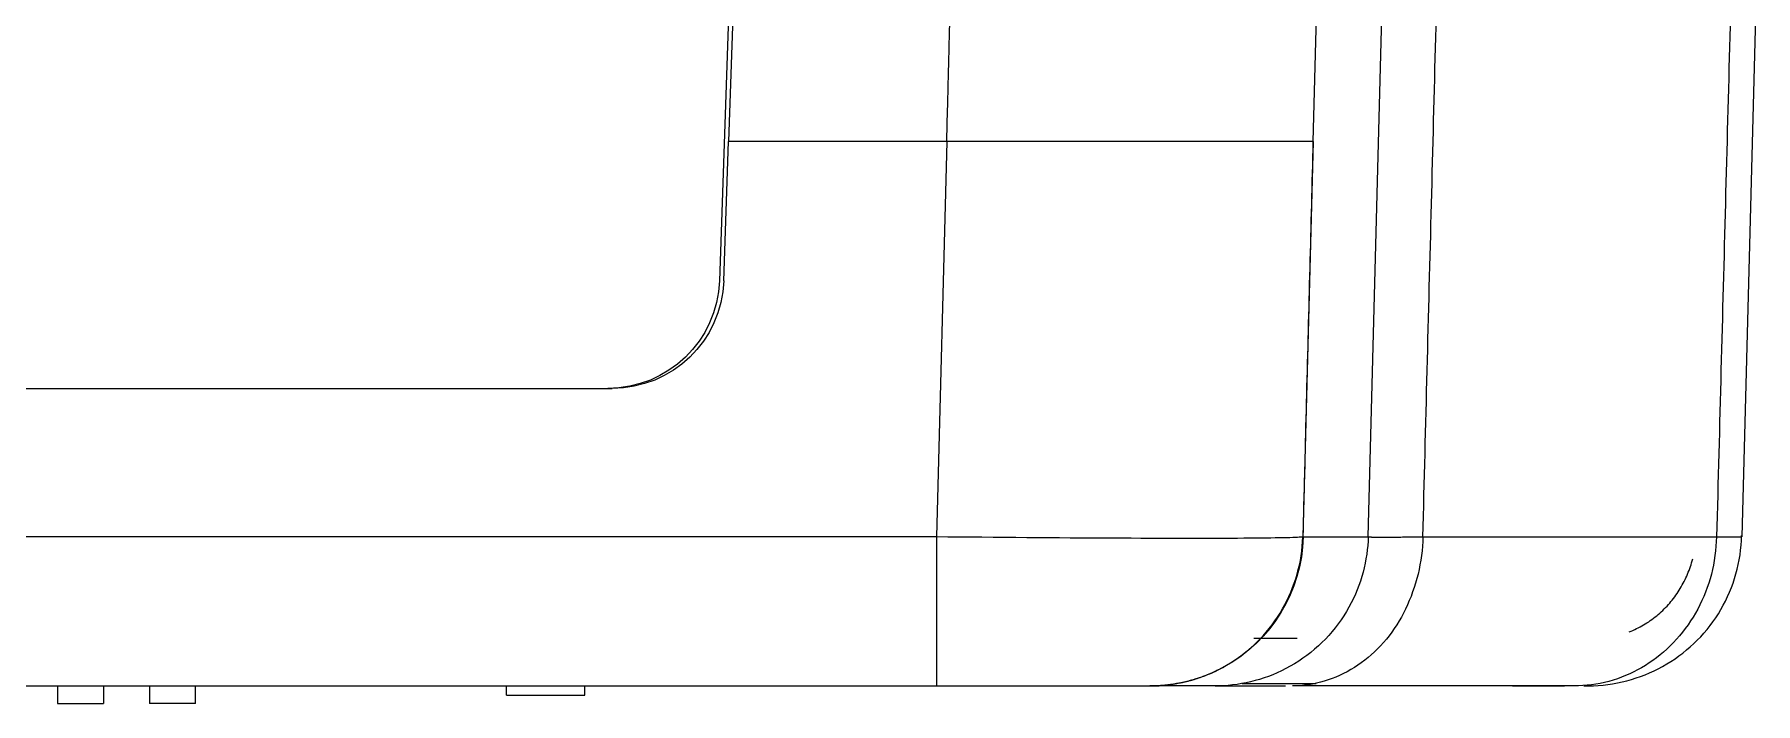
# Model space of a CAD drawing. Header units: inches. Extents: x 0 to 40, y 35.9 to 64.1.
# Drawn here: x 8.031 to 10.547, y 38.533 to 39.511 of the extents above; entities that cross this region are included whole.
import ezdxf

# ---------------------------------------------------------------- set-up
doc = ezdxf.new("R2010")
doc.units = ezdxf.units.IN
doc.header["$MEASUREMENT"] = 0
doc.layers.add('1', color=7, linetype='Continuous')
doc.layers.add('2', color=7, linetype='Continuous')

# ---------------------------------------------------------------- blocks, each defined once
blk = doc.blocks.new('block 47')
at = {"layer": '1', "color": 163, "lineweight": 18, "true_color": 0x667fcc}
blk.add_lwpolyline([(8.2666, 38.5329), (8.1993, 38.5329)], dxfattribs=at)
blk = doc.blocks.new('block 48')
at = {"layer": '1', "color": 163, "lineweight": 18, "true_color": 0x667fcc}
blk.add_lwpolyline([(8.0646, 38.5586), (8.0646, 38.5329)], dxfattribs=at)
blk = doc.blocks.new('block 59')
at = {"layer": '1', "color": 163, "lineweight": 18, "true_color": 0x667fcc}
blk.add_lwpolyline([(8.2666, 38.5329), (8.2666, 38.5586)], dxfattribs=at)
blk = doc.blocks.new('block 61')
at = {"layer": '1', "color": 163, "lineweight": 18, "true_color": 0x667fcc}
blk.add_lwpolyline([(8.0646, 38.5329), (8.1319, 38.5329)], dxfattribs=at)
blk = doc.blocks.new('block 62')
at = {"layer": '1', "color": 163, "lineweight": 18, "true_color": 0x667fcc}
blk.add_lwpolyline([(8.1319, 38.5586), (8.1319, 38.5329)], dxfattribs=at)
blk = doc.blocks.new('block 66')
at = {"layer": '1', "color": 163, "lineweight": 18, "true_color": 0x667fcc}
blk.add_lwpolyline([(8.1993, 38.5586), (8.1993, 38.5329)], dxfattribs=at)
blk = doc.blocks.new('block 70')
at = {"layer": '1', "color": 43, "lineweight": 18, "true_color": 0xccb266}
blk.add_lwpolyline([(9.5679, 38.5586), (9.5679, 38.5586)], dxfattribs=at)
blk = doc.blocks.new('block 72')
at = {"layer": '1', "color": 43, "lineweight": 18, "true_color": 0xccb266}
blk.add_lwpolyline([(9.3645, 39.3544), (9.3496, 38.7765)], dxfattribs=at)
blk = doc.blocks.new('block 75')
at = {"layer": '1', "color": 43, "lineweight": 18, "true_color": 0xccb266}
blk.add_lwpolyline([(10.2033, 38.5586), (10.2675, 38.5586)], dxfattribs=at)
blk = doc.blocks.new('block 78')
at = {"layer": '1', "color": 43, "lineweight": 18, "true_color": 0xccb266}
blk.add_lwpolyline([(8.7209, 38.5451), (8.7209, 38.5586)], dxfattribs=at)
blk = doc.blocks.new('block 79')
at = {"layer": '1', "color": 43, "lineweight": 18, "true_color": 0xccb266}
blk.add_lwpolyline([(8.8353, 38.5451), (8.8353, 38.5586)], dxfattribs=at)
blk = doc.blocks.new('block 80')
at = {"layer": '1', "color": 43, "lineweight": 18, "true_color": 0xccb266}
blk.add_lwpolyline([(9.3496, 38.7765), (6.3085, 38.7765)], dxfattribs=at)
blk = doc.blocks.new('block 81')
at = {"layer": '1', "color": 43, "lineweight": 18, "true_color": 0xccb266}
blk.add_lwpolyline([(9.9006, 39.3544), (9.8997, 39.3544)], dxfattribs=at)
blk = doc.blocks.new('block 82')
at = {"layer": '1', "color": 43, "lineweight": 18, "true_color": 0xccb266}
blk.add_lwpolyline([(9.8855, 38.7765), (9.9006, 39.3544)], dxfattribs=at)
blk = doc.blocks.new('block 83')
at = {"layer": '1', "color": 43, "lineweight": 18, "true_color": 0xccb266}
blk.add_lwpolyline([(6.7826, 38.9934), (8.8755, 38.9934)], dxfattribs=at)
blk = doc.blocks.new('block 84')
at = {"layer": '1', "color": 43, "lineweight": 18, "true_color": 0xccb266}
blk.add_lwpolyline([(6.3085, 38.5586), (9.3497, 38.5586)], dxfattribs=at)
blk = doc.blocks.new('block 86')
at = {"layer": '1', "color": 43, "lineweight": 18, "true_color": 0xccb266}
blk.add_lwpolyline([(9.0385, 39.1508), (9.0456, 39.3544)], dxfattribs=at)
blk = doc.blocks.new('block 87')
at = {"layer": '1', "color": 43, "lineweight": 18, "true_color": 0xccb266}
blk.add_lwpolyline([(9.7883, 38.5586), (9.8598, 38.5586)], dxfattribs=at)
blk = doc.blocks.new('block 88')
at = {"layer": '1', "color": 43, "lineweight": 18, "true_color": 0xccb266}
blk.add_lwpolyline([(9.7568, 38.5586), (9.7883, 38.5586)], dxfattribs=at)
blk = doc.blocks.new('block 89')
at = {"layer": '1', "color": 43, "lineweight": 18, "true_color": 0xccb266}
blk.add_lwpolyline([(10.1912, 38.5586), (10.2033, 38.5586)], dxfattribs=at)
blk = doc.blocks.new('block 90')
at = {"layer": '1', "color": 43, "lineweight": 18, "true_color": 0xccb266}
blk.add_lwpolyline([(9.8997, 39.3544), (9.3645, 39.3544)], dxfattribs=at)
blk = doc.blocks.new('block 96')
at = {"layer": '1', "color": 43, "lineweight": 18, "true_color": 0xccb266}
blk.add_lwpolyline([(8.7209, 38.5451), (8.8353, 38.5451)], dxfattribs=at)
blk = doc.blocks.new('block 97')
at = {"layer": '1', "color": 43, "lineweight": 18, "true_color": 0xccb266}
blk.add_lwpolyline([(9.6623, 38.5586), (9.6612, 38.5586)], dxfattribs=at)
blk = doc.blocks.new('block 98')
at = {"layer": '1', "color": 43, "lineweight": 18, "true_color": 0xccb266}
blk.add_lwpolyline([(9.3645, 39.3544), (9.0456, 39.3544)], dxfattribs=at)
blk = doc.blocks.new('block 492')
at = {"layer": '1', "color": 43, "lineweight": 18, "true_color": 0xccb266}
blk.add_open_spline([(9.0385, 39.1508), (9.0354, 39.063), (8.9634, 38.9934), (8.8755, 38.9934)], degree=3, dxfattribs=at)
blk = doc.blocks.new('block 552')
at = {"layer": '1', "color": 43, "lineweight": 18, "true_color": 0xccb266}
blk.add_open_spline([(9.8849, 38.7765), (9.8851, 38.7765), (9.8853, 38.7765), (9.8855, 38.7765)], degree=3, dxfattribs=at)
blk = doc.blocks.new('block 554')
at = {"layer": '1', "color": 43, "lineweight": 18, "true_color": 0xccb266}
blk.add_open_spline([(9.8855, 38.7765), (9.8834, 38.6971), (9.8394, 38.6248), (9.7698, 38.5864)], degree=3, dxfattribs=at)
blk = doc.blocks.new('block 615')
at = {"layer": '1', "color": 43, "lineweight": 18, "true_color": 0xccb266}
blk.add_lwpolyline([(9.8134, 38.6283), (9.8143, 38.6283), (9.8152, 38.6283), (9.8162, 38.6283), (9.8172, 38.6283), (9.8181, 38.6283), (9.8191, 38.6283), (9.8201, 38.6283), (9.8211, 38.6283), (9.8222, 38.6283), (9.8232, 38.6283), (9.8243, 38.6283), (9.8253, 38.6283), (9.8264, 38.6283), (9.8275, 38.6283), (9.8287, 38.6283), (9.8298, 38.6283), (9.8309, 38.6283), (9.8321, 38.6283), (9.8333, 38.6283), (9.8344, 38.6283), (9.8356, 38.6283), (9.8369, 38.6283), (9.8381, 38.6283), (9.8393, 38.6283), (9.8406, 38.6283), (9.8419, 38.6283), (9.8432, 38.6283), (9.8445, 38.6283), (9.8458, 38.6283), (9.8471, 38.6283), (9.8484, 38.6283), (9.8498, 38.6283), (9.8512, 38.6283), (9.8526, 38.6283), (9.854, 38.6283), (9.8554, 38.6283), (9.8568, 38.6283), (9.8582, 38.6283), (9.8597, 38.6283), (9.8612, 38.6283), (9.8627, 38.6283), (9.8642, 38.6283), (9.8657, 38.6283), (9.8672, 38.6283), (9.8688, 38.6283), (9.8703, 38.6283), (9.8719, 38.6283), (9.8735, 38.6283), (9.8751, 38.6283), (9.8767, 38.6283)], dxfattribs=at)
blk = doc.blocks.new('block 616')
at = {"layer": '1', "color": 43, "lineweight": 18, "true_color": 0xccb266}
blk.add_lwpolyline([(10.3619, 38.6375), (10.3646, 38.6387), (10.3673, 38.6398), (10.37, 38.6411), (10.3726, 38.6424), (10.3752, 38.6437), (10.3778, 38.645), (10.3804, 38.6465), (10.3829, 38.6479), (10.3854, 38.6495), (10.3879, 38.651), (10.3904, 38.6526), (10.3928, 38.6543), (10.3952, 38.656), (10.3976, 38.6577), (10.3999, 38.6595), (10.4022, 38.6613), (10.4044, 38.6632), (10.4067, 38.6651), (10.4088, 38.6671), (10.411, 38.6691), (10.4131, 38.6712), (10.4152, 38.6732), (10.4172, 38.6754), (10.4192, 38.6775), (10.4211, 38.6797), (10.423, 38.6819), (10.4249, 38.6842), (10.4267, 38.6866), (10.4284, 38.6889), (10.4302, 38.6912), (10.4318, 38.6937), (10.4335, 38.6961), (10.4351, 38.6986), (10.4366, 38.7011), (10.4381, 38.7036), (10.4395, 38.7062), (10.4409, 38.7087), (10.4423, 38.7113), (10.4436, 38.714), (10.4449, 38.7166), (10.4461, 38.7193), (10.4472, 38.722), (10.4483, 38.7247), (10.4494, 38.7275), (10.4504, 38.7302), (10.4514, 38.733), (10.4523, 38.7358), (10.4531, 38.7386), (10.4539, 38.7414), (10.4547, 38.7442)], dxfattribs=at)
blk = doc.blocks.new('block 617')
at = {"layer": '1', "color": 43, "lineweight": 18, "true_color": 0xccb266}
blk.add_lwpolyline([(9.8997, 39.3544), (9.8994, 39.3429), (9.8992, 39.3313), (9.8988, 39.3197), (9.8986, 39.3082), (9.8983, 39.2966), (9.898, 39.2851), (9.8977, 39.2735), (9.8974, 39.262), (9.8971, 39.2504), (9.8968, 39.2388), (9.8965, 39.2273), (9.8962, 39.2157), (9.8959, 39.2042), (9.8956, 39.1926), (9.8953, 39.181), (9.895, 39.1695), (9.8947, 39.1579), (9.8944, 39.1464), (9.8941, 39.1348), (9.8938, 39.1233), (9.8935, 39.1117), (9.8932, 39.1001), (9.8929, 39.0886), (9.8926, 39.077), (9.8923, 39.0655), (9.892, 39.0539), (9.8917, 39.0424), (9.8914, 39.0308), (9.8911, 39.0192), (9.8908, 39.0077), (9.8905, 38.9961), (9.8902, 38.9846), (9.8899, 38.973), (9.8896, 38.9614), (9.8894, 38.9499), (9.889, 38.9383), (9.8888, 38.9268), (9.8885, 38.9152), (9.8882, 38.9037), (9.8879, 38.8921), (9.8876, 38.8806), (9.8873, 38.869), (9.887, 38.8574), (9.8867, 38.8459), (9.8864, 38.8343), (9.8861, 38.8227), (9.8858, 38.8112), (9.8855, 38.7996), (9.8852, 38.7881), (9.8849, 38.7765)], dxfattribs=at)
blk = doc.blocks.new('block 621')
at = {"layer": '1', "color": 43, "lineweight": 18, "true_color": 0xccb266}
blk.add_open_spline([(9.3496, 38.7765), (9.3496, 38.7765), (9.3496, 38.7696), (9.3496, 38.7696), (9.3496, 38.7696), (9.3496, 38.7627), (9.3496, 38.7627), (9.3496, 38.7627), (9.3496, 38.7558), (9.3496, 38.7558), (9.3496, 38.7558), (9.3496, 38.749), (9.3496, 38.749), (9.3496, 38.749), (9.3496, 38.7422), (9.3496, 38.7422), (9.3496, 38.7422), (9.3496, 38.7354), (9.3496, 38.7354), (9.3496, 38.7354), (9.3496, 38.7287), (9.3496, 38.7287), (9.3496, 38.7287), (9.3496, 38.722), (9.3496, 38.722), (9.3496, 38.722), (9.3496, 38.7154), (9.3496, 38.7154), (9.3496, 38.7154), (9.3496, 38.7089), (9.3496, 38.7089), (9.3496, 38.7089), (9.3496, 38.7024), (9.3496, 38.7024), (9.3496, 38.7024), (9.3496, 38.6959), (9.3496, 38.6959), (9.3496, 38.6959), (9.3496, 38.6896), (9.3496, 38.6896), (9.3496, 38.6896), (9.3496, 38.6834), (9.3496, 38.6834), (9.3496, 38.6834), (9.3496, 38.6772), (9.3496, 38.6772), (9.3496, 38.6772), (9.3496, 38.6712), (9.3496, 38.6712), (9.3496, 38.6712), (9.3496, 38.6652), (9.3496, 38.6652), (9.3496, 38.6652), (9.3496, 38.6594), (9.3496, 38.6594), (9.3496, 38.6594), (9.3496, 38.6536), (9.3496, 38.6536), (9.3496, 38.6536), (9.3496, 38.648), (9.3496, 38.648), (9.3496, 38.648), (9.3496, 38.6426), (9.3496, 38.6426), (9.3496, 38.6426), (9.3496, 38.6372), (9.3496, 38.6372), (9.3496, 38.6372), (9.3496, 38.632), (9.3496, 38.632), (9.3496, 38.632), (9.3496, 38.627), (9.3496, 38.627), (9.3496, 38.627), (9.3496, 38.6221), (9.3496, 38.6221), (9.3496, 38.6221), (9.3496, 38.6173), (9.3496, 38.6173), (9.3496, 38.6173), (9.3496, 38.6128), (9.3496, 38.6128), (9.3496, 38.6128), (9.3496, 38.6083), (9.3496, 38.6083), (9.3496, 38.6083), (9.3496, 38.6041), (9.3496, 38.6041), (9.3496, 38.6041), (9.3496, 38.6), (9.3496, 38.6), (9.3496, 38.6), (9.3496, 38.5961), (9.3496, 38.5961), (9.3496, 38.5961), (9.3496, 38.5924), (9.3496, 38.5924), (9.3496, 38.5924), (9.3496, 38.5889), (9.3496, 38.5889), (9.3496, 38.5889), (9.3496, 38.5855), (9.3496, 38.5855), (9.3496, 38.5855), (9.3496, 38.5823), (9.3496, 38.5823), (9.3496, 38.5823), (9.3496, 38.5794), (9.3496, 38.5794), (9.3496, 38.5794), (9.3496, 38.5766), (9.3496, 38.5766), (9.3496, 38.5766), (9.3496, 38.574), (9.3496, 38.574), (9.3496, 38.574), (9.3496, 38.5716), (9.3496, 38.5716), (9.3496, 38.5716), (9.3496, 38.5694), (9.3496, 38.5694), (9.3496, 38.5694), (9.3496, 38.5673), (9.3496, 38.5673), (9.3496, 38.5673), (9.3497, 38.5655), (9.3497, 38.5655), (9.3497, 38.5655), (9.3497, 38.5639), (9.3497, 38.5639), (9.3497, 38.5639), (9.3497, 38.5625), (9.3497, 38.5625), (9.3497, 38.5625), (9.3497, 38.5613), (9.3497, 38.5613), (9.3497, 38.5613), (9.3497, 38.5603), (9.3497, 38.5603), (9.3497, 38.5603), (9.3497, 38.5596), (9.3497, 38.5596), (9.3497, 38.5596), (9.3497, 38.559), (9.3497, 38.559), (9.3497, 38.559), (9.3497, 38.5587), (9.3497, 38.5587)], degree=3, knots=[0, 0, 0, 0, 1, 1, 1, 2, 2, 2, 3, 3, 3, 4, 4, 4, 5, 5, 5, 6, 6, 6, 7, 7, 7, 8, 8, 8, 9, 9, 9, 10, 10, 10, 11, 11, 11, 12, 12, 12, 13, 13, 13, 14, 14, 14, 15, 15, 15, 16, 16, 16, 17, 17, 17, 18, 18, 18, 19, 19, 19, 20, 20, 20, 21, 21, 21, 22, 22, 22, 23, 23, 23, 24, 24, 24, 25, 25, 25, 26, 26, 26, 27, 27, 27, 28, 28, 28, 29, 29, 29, 30, 30, 30, 31, 31, 31, 32, 32, 32, 33, 33, 33, 34, 34, 34, 35, 35, 35, 36, 36, 36, 37, 37, 37, 38, 38, 38, 39, 39, 39, 40, 40, 40, 41, 41, 41, 42, 42, 42, 43, 43, 43, 44, 44, 44, 45, 45, 45, 46, 46, 46, 47, 47, 47, 48, 48, 48, 49, 49, 49, 49], dxfattribs=at)
blk = doc.blocks.new('block 624')
at = {"layer": '1', "color": 43, "lineweight": 18, "true_color": 0xccb266}
blk.add_lwpolyline([(9.6612, 38.5586), (9.6681, 38.5587), (9.675, 38.559), (9.6819, 38.5596), (9.6888, 38.5603), (9.6956, 38.5613), (9.7024, 38.5625), (9.7092, 38.5639), (9.7159, 38.5655), (9.7226, 38.5673), (9.7292, 38.5694), (9.7357, 38.5716), (9.7422, 38.574), (9.7486, 38.5766), (9.7549, 38.5794), (9.7611, 38.5823), (9.7673, 38.5855), (9.7733, 38.5889), (9.7793, 38.5924), (9.7851, 38.5961), (9.7908, 38.6), (9.7964, 38.6041), (9.8018, 38.6083), (9.8072, 38.6128), (9.8123, 38.6173), (9.8174, 38.6221), (9.8222, 38.627), (9.8269, 38.632), (9.8315, 38.6372), (9.8359, 38.6426), (9.8401, 38.648), (9.8441, 38.6536), (9.848, 38.6594), (9.8517, 38.6652), (9.8552, 38.6712), (9.8585, 38.6772), (9.8617, 38.6834), (9.8646, 38.6896), (9.8674, 38.6959), (9.87, 38.7024), (9.8724, 38.7089), (9.8745, 38.7154), (9.8765, 38.722), (9.8783, 38.7287), (9.8799, 38.7354), (9.8813, 38.7422), (9.8824, 38.749), (9.8834, 38.7558), (9.8841, 38.7627), (9.8846, 38.7696), (9.8849, 38.7765)], dxfattribs=at)
blk = doc.blocks.new('block 625')
at = {"layer": '1', "color": 43, "lineweight": 18, "true_color": 0xccb266}
blk.add_lwpolyline([(9.3497, 38.5586), (9.3593, 38.5586), (9.369, 38.5586), (9.3786, 38.5586), (9.3882, 38.5586), (9.3978, 38.5586), (9.4073, 38.5586), (9.4168, 38.5586), (9.4262, 38.5586), (9.4355, 38.5586), (9.4447, 38.5586), (9.4539, 38.5586), (9.4629, 38.5586), (9.4719, 38.5586), (9.4807, 38.5586), (9.4894, 38.5586), (9.498, 38.5586), (9.5065, 38.5586), (9.5148, 38.5586), (9.5229, 38.5586), (9.5309, 38.5586), (9.5386, 38.5586), (9.5463, 38.5586), (9.5537, 38.5586), (9.5609, 38.5586), (9.5679, 38.5586), (9.5747, 38.5586), (9.5813, 38.5586), (9.5876, 38.5586), (9.5937, 38.5586), (9.5996, 38.5586), (9.6052, 38.5586), (9.6105, 38.5586), (9.6157, 38.5586), (9.6205, 38.5586), (9.6252, 38.5586), (9.6295, 38.5586), (9.6336, 38.5586), (9.6374, 38.5586), (9.641, 38.5586), (9.6443, 38.5586), (9.6473, 38.5586), (9.65, 38.5586), (9.6524, 38.5586), (9.6546, 38.5586), (9.6564, 38.5586), (9.658, 38.5586), (9.6593, 38.5586), (9.6602, 38.5586), (9.6609, 38.5586), (9.6612, 38.5586)], dxfattribs=at)
blk = doc.blocks.new('block 626')
at = {"layer": '1', "color": 43, "lineweight": 18, "true_color": 0xccb266}
blk.add_lwpolyline([(9.8849, 38.7765), (9.884, 38.7763), (9.8829, 38.7762), (9.8815, 38.776), (9.8796, 38.7759), (9.877, 38.7757), (9.8739, 38.7756), (9.8702, 38.7754), (9.866, 38.7753), (9.8614, 38.7752), (9.8563, 38.7751), (9.8508, 38.775), (9.8447, 38.7749), (9.8381, 38.7748), (9.8311, 38.7747), (9.8237, 38.7746), (9.8157, 38.7745), (9.8074, 38.7744), (9.7986, 38.7744), (9.7893, 38.7743), (9.7796, 38.7743), (9.7696, 38.7742), (9.7591, 38.7742), (9.7483, 38.7742), (9.737, 38.7742), (9.7254, 38.7742), (9.7134, 38.7742), (9.701, 38.7742), (9.6883, 38.7742), (9.6753, 38.7742), (9.6619, 38.7743), (9.6482, 38.7743), (9.6342, 38.7744), (9.62, 38.7744), (9.6055, 38.7745), (9.5907, 38.7746), (9.5757, 38.7747), (9.5604, 38.7748), (9.545, 38.7748), (9.5293, 38.7749), (9.5135, 38.7751), (9.4975, 38.7752), (9.4814, 38.7753), (9.4652, 38.7754), (9.4488, 38.7755), (9.4324, 38.7757), (9.4159, 38.7759), (9.3993, 38.776), (9.3828, 38.7762), (9.3662, 38.7763), (9.3496, 38.7765)], dxfattribs=at)
blk = doc.blocks.new('block 627')
at = {"layer": '1', "color": 43, "lineweight": 18, "true_color": 0xccb266}
blk.add_lwpolyline([(9.7698, 38.5864), (9.7677, 38.5853), (9.7656, 38.5841), (9.7635, 38.5831), (9.7614, 38.582), (9.7593, 38.581), (9.7571, 38.5799), (9.755, 38.579), (9.7528, 38.578), (9.7507, 38.577), (9.7485, 38.5761), (9.7463, 38.5753), (9.7442, 38.5744), (9.742, 38.5735), (9.7398, 38.5727), (9.7376, 38.5719), (9.7354, 38.5712), (9.7332, 38.5704), (9.731, 38.5697), (9.7288, 38.569), (9.7266, 38.5683), (9.7245, 38.5677), (9.7222, 38.567), (9.72, 38.5664), (9.7178, 38.5658), (9.7157, 38.5653), (9.7134, 38.5647), (9.7113, 38.5643), (9.7091, 38.5637), (9.7069, 38.5633), (9.7047, 38.5628), (9.7025, 38.5624), (9.7003, 38.562), (9.6982, 38.5616), (9.696, 38.5613), (9.6938, 38.561), (9.6917, 38.5606), (9.6895, 38.5604), (9.6874, 38.5601), (9.6852, 38.5599), (9.6831, 38.5596), (9.681, 38.5594), (9.6789, 38.5592), (9.6768, 38.5591), (9.6747, 38.559), (9.6726, 38.5589), (9.6705, 38.5587), (9.6684, 38.5587), (9.6664, 38.5586), (9.6644, 38.5586), (9.6623, 38.5586)], dxfattribs=at)
blk = doc.blocks.new('block 806')
at = {"layer": '2', "color": 80, "lineweight": 18, "true_color": 0x3fff00}
blk.add_lwpolyline([(9.8997, 39.3544), (9.3645, 39.3544)], dxfattribs=at)
blk = doc.blocks.new('block 807')
at = {"layer": '2', "color": 80, "lineweight": 18, "true_color": 0x3fff00}
blk.add_lwpolyline([(9.8855, 38.7765), (9.9006, 39.3544)], dxfattribs=at)
blk = doc.blocks.new('block 809')
at = {"layer": '2', "color": 80, "lineweight": 18, "true_color": 0x3fff00}
blk.add_lwpolyline([(9.9044, 39.5369), (9.8997, 39.3544)], dxfattribs=at)
blk = doc.blocks.new('block 810')
at = {"layer": '2', "color": 80, "lineweight": 18, "true_color": 0x3fff00}
blk.add_lwpolyline([(9.052, 39.5369), (9.0456, 39.3544)], dxfattribs=at)
blk = doc.blocks.new('block 811')
at = {"layer": '2', "color": 80, "lineweight": 18, "true_color": 0x3fff00}
blk.add_lwpolyline([(9.7568, 38.5586), (9.6623, 38.5586)], dxfattribs=at)
blk = doc.blocks.new('block 813')
at = {"layer": '2', "color": 80, "lineweight": 18, "true_color": 0x3fff00}
blk.add_lwpolyline([(9.9804, 38.7765), (10.0003, 39.5369)], dxfattribs=at)
blk = doc.blocks.new('block 814')
at = {"layer": '2', "color": 80, "lineweight": 18, "true_color": 0x3fff00}
blk.add_lwpolyline([(9.8997, 39.3544), (9.9006, 39.3544)], dxfattribs=at)
blk = doc.blocks.new('block 816')
at = {"layer": '2', "color": 80, "lineweight": 18, "true_color": 0x3fff00}
blk.add_lwpolyline([(9.3645, 39.3544), (9.0456, 39.3544)], dxfattribs=at)
blk = doc.blocks.new('block 817')
at = {"layer": '2', "color": 80, "lineweight": 18, "true_color": 0x3fff00}
blk.add_lwpolyline([(10.5466, 39.5369), (10.5267, 38.7765)], dxfattribs=at)
blk = doc.blocks.new('block 827')
at = {"layer": '2', "color": 7, "lineweight": 18, "true_color": 0xffffff}
blk.add_lwpolyline([(9.0456, 39.5369), (9.0321, 39.1508)], dxfattribs=at)
blk = doc.blocks.new('block 1092')
at = {"layer": '2', "color": 7, "lineweight": 18, "true_color": 0xffffff}
blk.add_open_spline([(9.0321, 39.1508), (9.029, 39.063), (8.957, 38.9934), (8.8691, 38.9934)], degree=3, dxfattribs=at)
blk = doc.blocks.new('block 1137')
at = {"layer": '2', "color": 80, "lineweight": 18, "true_color": 0x3fff00}
blk.add_open_spline([(9.8855, 38.7765), (9.8834, 38.6971), (9.8394, 38.6248), (9.7698, 38.5864)], degree=3, dxfattribs=at)
blk = doc.blocks.new('block 1263')
at = {"layer": '2', "color": 80, "lineweight": 18, "true_color": 0x3fff00}
blk.add_lwpolyline([(9.7964, 38.5622), (9.7966, 38.5622), (9.7969, 38.5622), (9.7973, 38.5622), (9.7977, 38.5621), (9.7983, 38.5621), (9.7989, 38.5621), (9.7996, 38.5621), (9.8003, 38.5621), (9.8012, 38.5621), (9.8021, 38.5621), (9.8031, 38.5621), (9.8042, 38.5621), (9.8053, 38.5621), (9.8066, 38.5621), (9.8079, 38.5621), (9.8093, 38.5621), (9.8108, 38.5621), (9.8124, 38.5621), (9.814, 38.5621), (9.8157, 38.5621), (9.8175, 38.5621), (9.8194, 38.5621), (9.8214, 38.5621), (9.8234, 38.5621), (9.8256, 38.5621), (9.8277, 38.5621), (9.83, 38.5621), (9.8324, 38.5621), (9.8348, 38.5621), (9.8373, 38.5621), (9.84, 38.5621), (9.8426, 38.5621), (9.8454, 38.5621), (9.8482, 38.5621), (9.8511, 38.5621), (9.8541, 38.5621), (9.8572, 38.5621), (9.8604, 38.5621), (9.8636, 38.5621), (9.867, 38.5621), (9.8704, 38.5621), (9.8738, 38.5621), (9.8774, 38.5621), (9.881, 38.5621), (9.8847, 38.5621), (9.8885, 38.5621), (9.8924, 38.5621), (9.8964, 38.5621), (9.9004, 38.5621), (9.9045, 38.5621)], dxfattribs=at)
blk = doc.blocks.new('block 1266')
at = {"layer": '2', "color": 80, "lineweight": 18, "true_color": 0x3fff00}
blk.add_lwpolyline([(10.2956, 38.5586), (10.3027, 38.5586), (10.3098, 38.5589), (10.3168, 38.5593), (10.3238, 38.5599), (10.3308, 38.5608), (10.3377, 38.5618), (10.3446, 38.5631), (10.3515, 38.5646), (10.3584, 38.5663), (10.3652, 38.5682), (10.3719, 38.5703), (10.3786, 38.5726), (10.3852, 38.5751), (10.3917, 38.5779), (10.3982, 38.5808), (10.4045, 38.5839), (10.4108, 38.5873), (10.417, 38.5908), (10.423, 38.5945), (10.4289, 38.5984), (10.4347, 38.6025), (10.4404, 38.6068), (10.4459, 38.6112), (10.4512, 38.6158), (10.4565, 38.6206), (10.4615, 38.6255), (10.4664, 38.6306), (10.4712, 38.6359), (10.4757, 38.6413), (10.4802, 38.6468), (10.4844, 38.6525), (10.4884, 38.6583), (10.4923, 38.6642), (10.4959, 38.6703), (10.4994, 38.6765), (10.5027, 38.6828), (10.5058, 38.6892), (10.5087, 38.6957), (10.5113, 38.7023), (10.5138, 38.709), (10.516, 38.7157), (10.518, 38.7225), (10.5198, 38.7294), (10.5214, 38.7362), (10.5228, 38.7431), (10.5239, 38.7501), (10.5248, 38.7572), (10.5255, 38.7642), (10.526, 38.7714), (10.5262, 38.7786)], dxfattribs=at)
blk = doc.blocks.new('block 1307')
at = {"layer": '2', "color": 80, "lineweight": 18, "true_color": 0x3fff00}
blk.add_lwpolyline([(9.7698, 38.5864), (9.7688, 38.5858), (9.7678, 38.5853), (9.7667, 38.5847), (9.7657, 38.5842), (9.7646, 38.5836), (9.7635, 38.5831), (9.7625, 38.5825), (9.7614, 38.582), (9.7604, 38.5815), (9.7593, 38.581), (9.7583, 38.5805), (9.7572, 38.5799), (9.7561, 38.5795), (9.755, 38.5789), (9.754, 38.5785), (9.7529, 38.578), (9.7518, 38.5775), (9.7508, 38.577), (9.7497, 38.5766), (9.7486, 38.5761), (9.7475, 38.5757), (9.7464, 38.5752), (9.7453, 38.5748), (9.7443, 38.5743), (9.7432, 38.5739), (9.7421, 38.5735), (9.741, 38.5731), (9.7399, 38.5727), (9.7388, 38.5723), (9.7377, 38.5718), (9.7366, 38.5715), (9.7355, 38.5711), (9.7344, 38.5707), (9.7333, 38.5703), (9.7322, 38.5699), (9.7311, 38.5696), (9.73, 38.5692), (9.7289, 38.5689), (9.7278, 38.5685), (9.7267, 38.5682), (9.7256, 38.5678), (9.7245, 38.5675), (9.7234, 38.5672), (9.7223, 38.5669), (9.7212, 38.5666), (9.7201, 38.5663), (9.719, 38.566), (9.7179, 38.5657), (9.7168, 38.5654), (9.7157, 38.5651)], dxfattribs=at)
blk = doc.blocks.new('block 1308')
at = {"layer": '2', "color": 80, "lineweight": 18, "true_color": 0x3fff00}
blk.add_open_spline([(10.4897, 38.7765), (10.4897, 38.7765), (10.4911, 38.7765), (10.4911, 38.7765), (10.4911, 38.7765), (10.4924, 38.7765), (10.4924, 38.7765), (10.4924, 38.7765), (10.4938, 38.7765), (10.4938, 38.7765), (10.4938, 38.7765), (10.4951, 38.7765), (10.4951, 38.7765), (10.4951, 38.7765), (10.4964, 38.7765), (10.4964, 38.7765), (10.4964, 38.7765), (10.4978, 38.7765), (10.4978, 38.7765), (10.4978, 38.7765), (10.4991, 38.7765), (10.4991, 38.7765), (10.4991, 38.7765), (10.5004, 38.7765), (10.5004, 38.7765), (10.5004, 38.7765), (10.5016, 38.7765), (10.5016, 38.7765), (10.5016, 38.7765), (10.5029, 38.7764), (10.5029, 38.7764), (10.5029, 38.7764), (10.504, 38.7764), (10.504, 38.7764), (10.504, 38.7764), (10.5052, 38.7764), (10.5052, 38.7764), (10.5052, 38.7764), (10.5064, 38.7764), (10.5064, 38.7764), (10.5064, 38.7764), (10.5075, 38.7764), (10.5075, 38.7764), (10.5075, 38.7764), (10.5085, 38.7764), (10.5085, 38.7764), (10.5085, 38.7764), (10.5095, 38.7764), (10.5095, 38.7764), (10.5095, 38.7764), (10.5105, 38.7764), (10.5105, 38.7764), (10.5105, 38.7764), (10.5115, 38.7764), (10.5115, 38.7764), (10.5115, 38.7764), (10.5124, 38.7764), (10.5124, 38.7764), (10.5124, 38.7764), (10.5133, 38.7764), (10.5133, 38.7764), (10.5133, 38.7764), (10.5142, 38.7764), (10.5142, 38.7764), (10.5142, 38.7764), (10.515, 38.7764), (10.515, 38.7764), (10.515, 38.7764), (10.5158, 38.7764), (10.5158, 38.7764), (10.5158, 38.7764), (10.5166, 38.7764), (10.5166, 38.7764), (10.5166, 38.7764), (10.5174, 38.7764), (10.5174, 38.7764), (10.5174, 38.7764), (10.5181, 38.7764), (10.5181, 38.7764), (10.5181, 38.7764), (10.5188, 38.7764), (10.5188, 38.7764), (10.5188, 38.7764), (10.5195, 38.7764), (10.5195, 38.7764), (10.5195, 38.7764), (10.5202, 38.7764), (10.5202, 38.7764), (10.5202, 38.7764), (10.5208, 38.7764), (10.5208, 38.7764), (10.5208, 38.7764), (10.5214, 38.7764), (10.5214, 38.7764), (10.5214, 38.7764), (10.5219, 38.7764), (10.5219, 38.7764), (10.5219, 38.7764), (10.5225, 38.7764), (10.5225, 38.7764), (10.5225, 38.7764), (10.523, 38.7764), (10.523, 38.7764), (10.523, 38.7764), (10.5234, 38.7764), (10.5234, 38.7764), (10.5234, 38.7764), (10.5238, 38.7764), (10.5238, 38.7764), (10.5238, 38.7764), (10.5242, 38.7764), (10.5242, 38.7764), (10.5242, 38.7764), (10.5246, 38.7764), (10.5246, 38.7764), (10.5246, 38.7764), (10.5249, 38.7764), (10.5249, 38.7764), (10.5249, 38.7764), (10.5251, 38.7764), (10.5251, 38.7764), (10.5251, 38.7764), (10.5254, 38.7765), (10.5254, 38.7765), (10.5254, 38.7765), (10.5256, 38.7765), (10.5256, 38.7765), (10.5256, 38.7765), (10.5258, 38.7765), (10.5258, 38.7765), (10.526, 38.7765), (10.5261, 38.7765), (10.5261, 38.7765), (10.5263, 38.7765), (10.5264, 38.7765), (10.5264, 38.7765), (10.5265, 38.7765), (10.5266, 38.7765), (10.5266, 38.7765)], degree=3, knots=[0, 0, 0, 0, 1, 1, 1, 2, 2, 2, 3, 3, 3, 4, 4, 4, 5, 5, 5, 6, 6, 6, 7, 7, 7, 8, 8, 8, 9, 9, 9, 10, 10, 10, 11, 11, 11, 12, 12, 12, 13, 13, 13, 14, 14, 14, 15, 15, 15, 16, 16, 16, 17, 17, 17, 18, 18, 18, 19, 19, 19, 20, 20, 20, 21, 21, 21, 22, 22, 22, 23, 23, 23, 24, 24, 24, 25, 25, 25, 26, 26, 26, 27, 27, 27, 28, 28, 28, 29, 29, 29, 30, 30, 30, 31, 31, 31, 32, 32, 32, 33, 33, 33, 34, 34, 34, 35, 35, 35, 36, 36, 36, 37, 37, 37, 38, 38, 38, 39, 39, 39, 40, 40, 40, 41, 41, 41, 42, 42, 42, 43, 43, 43, 44, 44, 44, 45, 45, 45, 46, 46, 46, 46], dxfattribs=at)
blk = doc.blocks.new('block 1310')
at = {"layer": '2', "color": 80, "lineweight": 18, "true_color": 0x3fff00}
blk.add_lwpolyline([(9.7157, 38.5651), (9.7145, 38.5648), (9.7134, 38.5646), (9.7123, 38.5643), (9.7112, 38.5641), (9.7101, 38.5638), (9.709, 38.5636), (9.7079, 38.5634), (9.7068, 38.5631), (9.7057, 38.5629), (9.7046, 38.5627), (9.7035, 38.5625), (9.7024, 38.5623), (9.7013, 38.5621), (9.7002, 38.5618), (9.6991, 38.5617), (9.698, 38.5615), (9.6969, 38.5613), (9.6959, 38.5612), (9.6948, 38.561), (9.6937, 38.5608), (9.6926, 38.5607), (9.6915, 38.5605), (9.6905, 38.5604), (9.6894, 38.5603), (9.6883, 38.5601), (9.6872, 38.56), (9.6862, 38.5599), (9.6851, 38.5598), (9.6841, 38.5596), (9.683, 38.5595), (9.6819, 38.5595), (9.6809, 38.5594), (9.6798, 38.5593), (9.6788, 38.5592), (9.6777, 38.5591), (9.6767, 38.5591), (9.6757, 38.559), (9.6746, 38.5589), (9.6736, 38.5589), (9.6725, 38.5588), (9.6715, 38.5588), (9.6705, 38.5587), (9.6694, 38.5587), (9.6684, 38.5587), (9.6674, 38.5586), (9.6664, 38.5586), (9.6654, 38.5586), (9.6643, 38.5586), (9.6633, 38.5586), (9.6623, 38.5586)], dxfattribs=at)
blk = doc.blocks.new('block 1311')
at = {"layer": '2', "color": 80, "lineweight": 18, "true_color": 0x3fff00}
blk.add_lwpolyline([(9.9804, 38.7765), (9.9807, 38.7765), (9.981, 38.7765), (9.9813, 38.7764), (9.9817, 38.7764), (9.982, 38.7764), (9.9824, 38.7764), (9.9829, 38.7764), (9.9834, 38.7764), (9.984, 38.7764), (9.9846, 38.7764), (9.9853, 38.7763), (9.9861, 38.7763), (9.987, 38.7763), (9.9879, 38.7763), (9.9889, 38.7763), (9.9899, 38.7763), (9.9911, 38.7763), (9.9923, 38.7763), (9.9935, 38.7763), (9.9948, 38.7763), (9.9962, 38.7763), (9.9976, 38.7763), (9.9991, 38.7763), (10.0006, 38.7763), (10.0022, 38.7763), (10.0039, 38.7763), (10.0056, 38.7763), (10.0073, 38.7763), (10.0091, 38.7763), (10.011, 38.7763), (10.0129, 38.7763), (10.0149, 38.7763), (10.0169, 38.7763), (10.019, 38.7763), (10.0212, 38.7763), (10.0234, 38.7763), (10.0257, 38.7763), (10.028, 38.7763), (10.0305, 38.7764), (10.0329, 38.7764), (10.0355, 38.7764), (10.0381, 38.7764), (10.0408, 38.7764), (10.0435, 38.7764), (10.0462, 38.7764), (10.049, 38.7765), (10.0519, 38.7765), (10.0547, 38.7765), (10.0575, 38.7765), (10.0604, 38.7765)], dxfattribs=at)
blk = doc.blocks.new('block 1312')
at = {"layer": '2', "color": 80, "lineweight": 18, "true_color": 0x3fff00}
blk.add_lwpolyline([(9.3645, 39.3544), (9.3646, 39.3581), (9.3647, 39.3617), (9.3648, 39.3654), (9.3649, 39.369), (9.365, 39.3727), (9.365, 39.3763), (9.3651, 39.38), (9.3652, 39.3836), (9.3653, 39.3873), (9.3654, 39.3909), (9.3655, 39.3946), (9.3656, 39.3982), (9.3657, 39.4019), (9.3658, 39.4055), (9.3659, 39.4092), (9.366, 39.4128), (9.3661, 39.4165), (9.3662, 39.4201), (9.3663, 39.4238), (9.3664, 39.4274), (9.3665, 39.4311), (9.3665, 39.4347), (9.3666, 39.4384), (9.3667, 39.442), (9.3668, 39.4457), (9.3669, 39.4493), (9.367, 39.453), (9.3671, 39.4566), (9.3672, 39.4603), (9.3673, 39.4639), (9.3674, 39.4676), (9.3675, 39.4712), (9.3676, 39.4749), (9.3677, 39.4785), (9.3678, 39.4822), (9.3679, 39.4858), (9.368, 39.4895), (9.368, 39.4931), (9.3681, 39.4968), (9.3682, 39.5004), (9.3683, 39.5041), (9.3684, 39.5077), (9.3685, 39.5114), (9.3686, 39.515), (9.3687, 39.5187), (9.3688, 39.5223), (9.3689, 39.526), (9.369, 39.5296), (9.3691, 39.5333), (9.3692, 39.5369)], dxfattribs=at)
blk = doc.blocks.new('block 1313')
at = {"layer": '2', "color": 80, "lineweight": 18, "true_color": 0x3fff00}
blk.add_lwpolyline([(10.0604, 38.7765), (10.0608, 38.7917), (10.0612, 38.8069), (10.0616, 38.8222), (10.062, 38.8374), (10.0624, 38.8525), (10.0628, 38.8678), (10.0632, 38.883), (10.0635, 38.8982), (10.0639, 38.9134), (10.0643, 38.9286), (10.0647, 38.9438), (10.0651, 38.959), (10.0655, 38.9742), (10.0659, 38.9894), (10.0663, 39.0046), (10.0667, 39.0198), (10.0671, 39.0351), (10.0675, 39.0503), (10.0678, 39.0655), (10.0682, 39.0807), (10.0686, 39.0959), (10.069, 39.1111), (10.0694, 39.1263), (10.0698, 39.1415), (10.0702, 39.1567), (10.0706, 39.1719), (10.071, 39.1871), (10.0714, 39.2023), (10.0718, 39.2176), (10.0722, 39.2327), (10.0725, 39.248), (10.0729, 39.2632), (10.0733, 39.2784), (10.0737, 39.2936), (10.0741, 39.3088), (10.0745, 39.324), (10.0749, 39.3392), (10.0753, 39.3544), (10.0757, 39.3696), (10.0761, 39.3848), (10.0765, 39.4), (10.0769, 39.4153), (10.0772, 39.4305), (10.0776, 39.4457), (10.078, 39.4609), (10.0784, 39.4761), (10.0788, 39.4913), (10.0792, 39.5065), (10.0796, 39.5217), (10.08, 39.5369)], dxfattribs=at)
blk = doc.blocks.new('block 1315')
at = {"layer": '2', "color": 80, "lineweight": 18, "true_color": 0x3fff00}
blk.add_lwpolyline([(10.5097, 39.538), (10.5093, 39.5228), (10.509, 39.5075), (10.5085, 39.4923), (10.5081, 39.477), (10.5077, 39.4618), (10.5074, 39.4466), (10.5069, 39.4314), (10.5065, 39.4161), (10.5061, 39.4009), (10.5057, 39.3857), (10.5053, 39.3704), (10.5049, 39.3552), (10.5045, 39.34), (10.5041, 39.3248), (10.5037, 39.3095), (10.5033, 39.2943), (10.5029, 39.2791), (10.5025, 39.2639), (10.5021, 39.2486), (10.5017, 39.2334), (10.5013, 39.2182), (10.5009, 39.2029), (10.5005, 39.1877), (10.5001, 39.1725), (10.4997, 39.1572), (10.4993, 39.142), (10.4989, 39.1268), (10.4985, 39.1115), (10.4981, 39.0963), (10.4977, 39.0811), (10.4973, 39.0659), (10.4969, 39.0506), (10.4965, 39.0354), (10.4961, 39.0202), (10.4957, 39.005), (10.4953, 38.9897), (10.4949, 38.9745), (10.4945, 38.9593), (10.4941, 38.944), (10.4937, 38.9288), (10.4933, 38.9136), (10.4929, 38.8984), (10.4925, 38.8831), (10.4921, 38.8679), (10.4917, 38.8527), (10.4913, 38.8374), (10.4909, 38.8222), (10.4905, 38.807), (10.4901, 38.7917), (10.4897, 38.7765)], dxfattribs=at)
blk = doc.blocks.new('block 1316')
at = {"layer": '2', "color": 80, "lineweight": 18, "true_color": 0x3fff00}
blk.add_lwpolyline([(9.9804, 38.7765), (9.9802, 38.7703), (9.9797, 38.764), (9.9791, 38.7576), (9.9783, 38.7511), (9.9772, 38.7446), (9.976, 38.738), (9.9746, 38.7315), (9.973, 38.7249), (9.9711, 38.7184), (9.9691, 38.7118), (9.9669, 38.7054), (9.9644, 38.699), (9.9617, 38.6926), (9.9588, 38.6863), (9.9557, 38.6799), (9.9523, 38.6737), (9.9487, 38.6675), (9.9449, 38.6613), (9.9408, 38.6553), (9.9366, 38.6494), (9.9322, 38.6436), (9.9276, 38.638), (9.9229, 38.6325), (9.918, 38.6272), (9.9129, 38.6221), (9.9076, 38.6171), (9.9022, 38.6124), (9.8966, 38.6077), (9.8909, 38.6033), (9.8849, 38.5991), (9.8789, 38.595), (9.8728, 38.5911), (9.8666, 38.5875), (9.8603, 38.584), (9.8539, 38.5808), (9.8475, 38.5778), (9.8411, 38.5751), (9.8347, 38.5726), (9.8282, 38.5703), (9.8217, 38.5682), (9.8151, 38.5664), (9.8085, 38.5647), (9.8019, 38.5633), (9.7953, 38.562), (9.7888, 38.561), (9.7822, 38.5601), (9.7757, 38.5594), (9.7693, 38.559), (9.763, 38.5587), (9.7567, 38.5586)], dxfattribs=at)
blk = doc.blocks.new('block 1317')
at = {"layer": '2', "color": 80, "lineweight": 18, "true_color": 0x3fff00}
blk.add_lwpolyline([(10.4897, 38.7765), (10.4892, 38.7697), (10.4886, 38.7628), (10.488, 38.7559), (10.4872, 38.7491), (10.4863, 38.7422), (10.4851, 38.7354), (10.4838, 38.7287), (10.4822, 38.722), (10.4803, 38.7154), (10.4783, 38.7088), (10.4761, 38.7023), (10.4736, 38.6959), (10.471, 38.6896), (10.4682, 38.6833), (10.4652, 38.6772), (10.4621, 38.6711), (10.4588, 38.6651), (10.4553, 38.6593), (10.4517, 38.6536), (10.4479, 38.648), (10.4439, 38.6425), (10.4398, 38.6372), (10.4356, 38.6319), (10.4312, 38.6269), (10.4267, 38.622), (10.422, 38.6172), (10.4171, 38.6126), (10.4122, 38.6082), (10.4071, 38.6039), (10.4019, 38.5999), (10.3966, 38.596), (10.3912, 38.5922), (10.3857, 38.5887), (10.3801, 38.5853), (10.3743, 38.5822), (10.3685, 38.5792), (10.3627, 38.5764), (10.3567, 38.5738), (10.3507, 38.5714), (10.3446, 38.5691), (10.3384, 38.5671), (10.3322, 38.5653), (10.3259, 38.5637), (10.3196, 38.5624), (10.3133, 38.5613), (10.3069, 38.5604), (10.3005, 38.5598), (10.2941, 38.5593), (10.2877, 38.5589), (10.2812, 38.5586)], dxfattribs=at)
blk = doc.blocks.new('block 1320')
at = {"layer": '2', "color": 80, "lineweight": 18, "true_color": 0x3fff00}
blk.add_open_spline([(9.9734, 38.7765), (9.9736, 38.7765), (9.9737, 38.7765), (9.9737, 38.7765), (9.9739, 38.7765), (9.974, 38.7765), (9.974, 38.7765), (9.9742, 38.7765), (9.9743, 38.7765), (9.9743, 38.7765), (9.9744, 38.7765), (9.9746, 38.7765), (9.9746, 38.7765), (9.9747, 38.7765), (9.9748, 38.7765), (9.9748, 38.7765), (9.975, 38.7765), (9.9751, 38.7765), (9.9751, 38.7765), (9.9753, 38.7765), (9.9754, 38.7765), (9.9754, 38.7765), (9.9755, 38.7765), (9.9757, 38.7765), (9.9757, 38.7765), (9.9758, 38.7765), (9.976, 38.7765), (9.976, 38.7765), (9.9761, 38.7765), (9.9763, 38.7765), (9.9763, 38.7765), (9.9764, 38.7765), (9.9765, 38.7765), (9.9765, 38.7765), (9.9767, 38.7765), (9.9768, 38.7765), (9.9768, 38.7765), (9.9769, 38.7765), (9.9771, 38.7765), (9.9771, 38.7765), (9.9772, 38.7765), (9.9774, 38.7765), (9.9774, 38.7765), (9.9775, 38.7765), (9.9777, 38.7765), (9.9777, 38.7765), (9.9778, 38.7765), (9.9779, 38.7765), (9.9779, 38.7765), (9.9781, 38.7765), (9.9782, 38.7765), (9.9782, 38.7765), (9.9783, 38.7765), (9.9785, 38.7765), (9.9785, 38.7765), (9.9786, 38.7765), (9.9788, 38.7765), (9.9788, 38.7765), (9.9789, 38.7765), (9.979, 38.7765), (9.979, 38.7765), (9.9792, 38.7765), (9.9793, 38.7765), (9.9793, 38.7765), (9.9795, 38.7765), (9.9796, 38.7765), (9.9796, 38.7765), (9.9798, 38.7765), (9.9799, 38.7765), (9.9799, 38.7765), (9.98, 38.7765), (9.9802, 38.7765), (9.9802, 38.7765), (9.9803, 38.7765), (9.9804, 38.7765), (9.9804, 38.7765)], degree=3, knots=[0, 0, 0, 0, 1, 1, 1, 2, 2, 2, 3, 3, 3, 4, 4, 4, 5, 5, 5, 6, 6, 6, 7, 7, 7, 8, 8, 8, 9, 9, 9, 10, 10, 10, 11, 11, 11, 12, 12, 12, 13, 13, 13, 14, 14, 14, 15, 15, 15, 16, 16, 16, 17, 17, 17, 18, 18, 18, 19, 19, 19, 20, 20, 20, 21, 21, 21, 22, 22, 22, 23, 23, 23, 24, 24, 24, 25, 25, 25, 25], dxfattribs=at)
blk = doc.blocks.new('block 1322')
at = {"layer": '2', "color": 80, "lineweight": 18, "true_color": 0x3fff00}
blk.add_lwpolyline([(10.0604, 38.7765), (10.0705, 38.7765), (10.0805, 38.7765), (10.0904, 38.7765), (10.1003, 38.7765), (10.1101, 38.7765), (10.1199, 38.7765), (10.1296, 38.7765), (10.1393, 38.7765), (10.1489, 38.7765), (10.1584, 38.7765), (10.1679, 38.7765), (10.1773, 38.7765), (10.1867, 38.7765), (10.196, 38.7765), (10.2052, 38.7765), (10.2144, 38.7765), (10.2235, 38.7765), (10.2326, 38.7765), (10.2416, 38.7765), (10.2505, 38.7765), (10.2594, 38.7765), (10.2682, 38.7765), (10.277, 38.7765), (10.2857, 38.7765), (10.2943, 38.7765), (10.3029, 38.7765), (10.3114, 38.7765), (10.3199, 38.7765), (10.3282, 38.7765), (10.3366, 38.7765), (10.3448, 38.7765), (10.353, 38.7765), (10.3612, 38.7765), (10.3692, 38.7765), (10.3772, 38.7765), (10.3852, 38.7765), (10.3931, 38.7765), (10.4009, 38.7765), (10.4086, 38.7765), (10.4163, 38.7765), (10.424, 38.7765), (10.4315, 38.7765), (10.439, 38.7765), (10.4465, 38.7765), (10.4538, 38.7765), (10.4611, 38.7765), (10.4684, 38.7765), (10.4755, 38.7765), (10.4827, 38.7765), (10.4897, 38.7765)], dxfattribs=at)
blk = doc.blocks.new('block 1324')
at = {"layer": '2', "color": 80, "lineweight": 18, "true_color": 0x3fff00}
blk.add_lwpolyline([(9.8855, 38.7765), (9.8873, 38.7765), (9.889, 38.7765), (9.8908, 38.7765), (9.8925, 38.7765), (9.8943, 38.7765), (9.8961, 38.7765), (9.8978, 38.7765), (9.8996, 38.7765), (9.9013, 38.7765), (9.9031, 38.7765), (9.9049, 38.7765), (9.9066, 38.7765), (9.9084, 38.7765), (9.9101, 38.7765), (9.9119, 38.7765), (9.9136, 38.7765), (9.9154, 38.7765), (9.9172, 38.7765), (9.9189, 38.7765), (9.9207, 38.7765), (9.9224, 38.7765), (9.9242, 38.7765), (9.926, 38.7765), (9.9277, 38.7765), (9.9295, 38.7765), (9.9312, 38.7765), (9.933, 38.7765), (9.9348, 38.7765), (9.9365, 38.7765), (9.9383, 38.7765), (9.94, 38.7765), (9.9418, 38.7765), (9.9435, 38.7765), (9.9453, 38.7765), (9.9471, 38.7765), (9.9488, 38.7765), (9.9506, 38.7765), (9.9523, 38.7765), (9.9541, 38.7765), (9.9559, 38.7765), (9.9576, 38.7765), (9.9594, 38.7765), (9.9611, 38.7765), (9.9629, 38.7765), (9.9647, 38.7765), (9.9664, 38.7765), (9.9682, 38.7765), (9.9699, 38.7765), (9.9717, 38.7765), (9.9734, 38.7765)], dxfattribs=at)
blk = doc.blocks.new('block 1325')
at = {"layer": '2', "color": 80, "lineweight": 18, "true_color": 0x3fff00}
blk.add_lwpolyline([(10.2812, 38.5586), (10.2745, 38.5586), (10.2676, 38.5586), (10.2608, 38.5586), (10.2538, 38.5586), (10.2468, 38.5586), (10.2398, 38.5586), (10.2326, 38.5586), (10.2254, 38.5586), (10.2182, 38.5586), (10.2109, 38.5586), (10.2035, 38.5586), (10.1961, 38.5586), (10.1886, 38.5586), (10.181, 38.5586), (10.1734, 38.5586), (10.1658, 38.5586), (10.158, 38.5586), (10.1502, 38.5586), (10.1424, 38.5586), (10.1344, 38.5586), (10.1265, 38.5586), (10.1184, 38.5586), (10.1103, 38.5586), (10.1022, 38.5586), (10.094, 38.5586), (10.0857, 38.5586), (10.0773, 38.5586), (10.0689, 38.5586), (10.0605, 38.5586), (10.052, 38.5586), (10.0434, 38.5586), (10.0348, 38.5586), (10.0261, 38.5586), (10.0174, 38.5586), (10.0086, 38.5586), (9.9997, 38.5586), (9.9908, 38.5586), (9.9818, 38.5586), (9.9728, 38.5586), (9.9637, 38.5586), (9.9546, 38.5586), (9.9454, 38.5586), (9.9361, 38.5586), (9.9268, 38.5586), (9.9174, 38.5586), (9.908, 38.5586), (9.8985, 38.5586), (9.8889, 38.5586), (9.8793, 38.5586), (9.8697, 38.5586)], dxfattribs=at)
blk = doc.blocks.new('block 1328')
at = {"layer": '2', "color": 80, "lineweight": 18, "true_color": 0x3fff00}
blk.add_lwpolyline([(10.0604, 38.7765), (10.0602, 38.7697), (10.0597, 38.7628), (10.0591, 38.7559), (10.0583, 38.7491), (10.0573, 38.7423), (10.0561, 38.7355), (10.0548, 38.7288), (10.0533, 38.7221), (10.0515, 38.7155), (10.0497, 38.7089), (10.0476, 38.7024), (10.0454, 38.696), (10.0431, 38.6896), (10.0405, 38.6834), (10.0379, 38.6772), (10.035, 38.6711), (10.032, 38.6652), (10.0289, 38.6593), (10.0256, 38.6536), (10.0221, 38.648), (10.0185, 38.6425), (10.0148, 38.6372), (10.011, 38.632), (10.007, 38.627), (10.0028, 38.6221), (9.9985, 38.6173), (9.9942, 38.6128), (9.9896, 38.6084), (9.985, 38.6042), (9.9802, 38.6001), (9.9753, 38.5962), (9.9704, 38.5925), (9.9653, 38.589), (9.9602, 38.5856), (9.9549, 38.5825), (9.9496, 38.5795), (9.9442, 38.5767), (9.9387, 38.574), (9.9332, 38.5716), (9.9276, 38.5694), (9.9219, 38.5674), (9.9162, 38.5656), (9.9105, 38.564), (9.9047, 38.5625), (9.8989, 38.5613), (9.8931, 38.5604), (9.8873, 38.5596), (9.8814, 38.559), (9.8755, 38.5587), (9.8697, 38.5586)], dxfattribs=at)

msp = doc.modelspace()

# ---------------------------------------------------------------- block references
at = {"layer": '1'}
for name in ['block 86', 'block 98', 'block 72', 'block 90', 'block 617', 'block 82', 'block 81', 'block 492', 'block 83', 'block 80', 'block 621', 'block 626', 'block 624', 'block 554', 'block 552', 'block 616', 'block 615', 'block 627', 'block 84', 'block 48', 'block 62', 'block 66', 'block 59', 'block 78', 'block 96', 'block 79', 'block 625', 'block 70', 'block 97', 'block 88', 'block 87', 'block 89', 'block 75', 'block 61', 'block 47']:
    msp.add_blockref(name, (0, 0), dxfattribs=at)
at = {"layer": '2'}
for name in ['block 827', 'block 810', 'block 1312', 'block 809', 'block 813', 'block 1313', 'block 1315', 'block 817', 'block 816', 'block 806', 'block 807', 'block 814', 'block 1092', 'block 1316', 'block 1137', 'block 1328', 'block 1324', 'block 1320', 'block 1311', 'block 1322', 'block 1317', 'block 1266', 'block 1308', 'block 1310', 'block 1307', 'block 811', 'block 1263', 'block 1325']:
    msp.add_blockref(name, (0, 0), dxfattribs=at)

doc.saveas('drawing.dxf')
